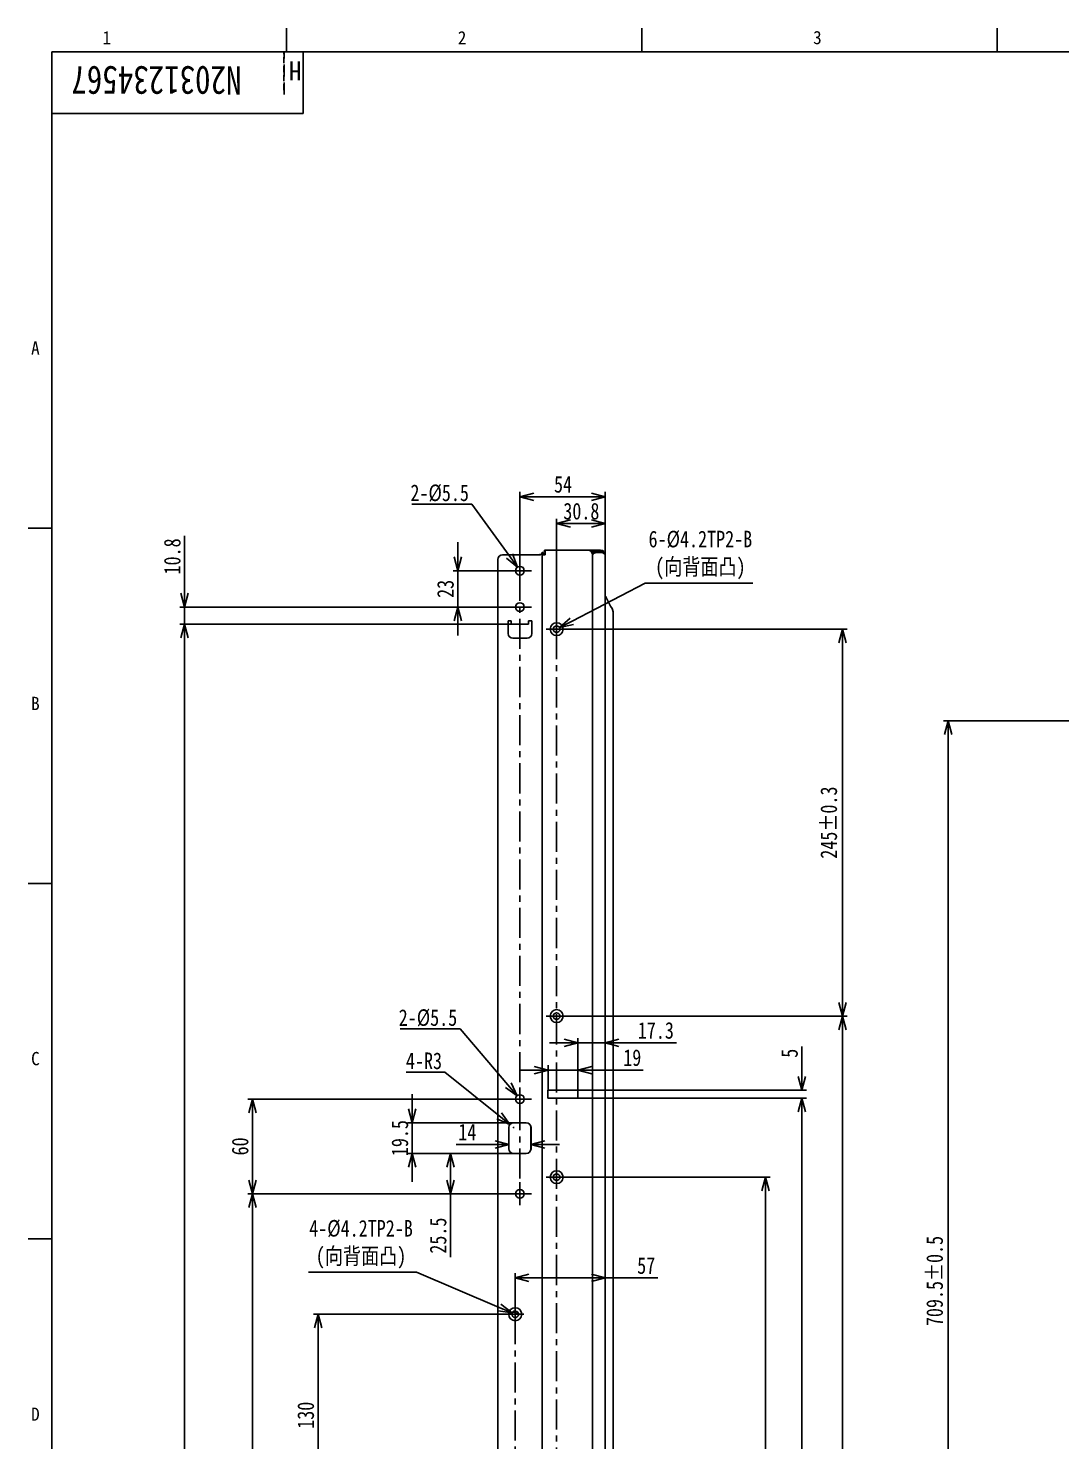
# Model space of a CAD drawing. Header units: millimetres. Extents: x -20 to 1169, y -20 to 821.
# Drawn here: x -5 to 213.1, y 507.7 to 806 of the extents above; entities that cross this region are included whole.
import ezdxf

# ---------------------------------------------------------------- set-up
doc = ezdxf.new("R2010")
doc.units = ezdxf.units.MM
doc.header["$LTSCALE"] = 0.2
for name, pattern in [('CENTER', [50.8, 31.75, -6.35, 6.35, -6.35]), ('DASHED', [19.05, 12.7, -6.35]), ('HIDDEN', [9.525, 6.35, -3.175])]:
    doc.linetypes.add(name, pattern=pattern)
doc.layers.get('0').update_dxf_attribs({"color": 2})
for name, color, linetype in [('H7A03856_DXF_FORMAT', 7, 'Continuous'), ('H7A03856A_DXF_AXIS', 7, 'Continuous'), ('H7A03856A_DXF_CONTINUOUS_LINE', 7, 'Continuous'), ('H7A03856DIM', 7, 'Continuous')]:
    doc.layers.add(name, color=color, linetype=linetype)
doc.layers.add('HHLayerShuxinglan', color=4, linetype='Continuous', lineweight=18)
doc.styles.add('FS2312', font='', dxfattribs={"width": 0.8, "height": 3.5})
doc.styles.add('HANKAKU', font='')
doc.styles.get("Standard").update_dxf_attribs({"font": '', "width": 0.8})
doc.styles.get('FS2312').set_extended_font_data('SimSun')
doc.styles.get('HANKAKU').set_extended_font_data('SimSun')
doc.styles.get('Standard').set_extended_font_data('SimSun')
doc.dimstyles.new('DIMSTYLE_1', dxfattribs={"dimtxt": 3.5, "dimasz": 3, "dimexe": 1, "dimexo": 0, "dimgap": 0.875, "dimtad": 1, "dimdec": 1, "dimlfac": 3, "dimdsep": 46, "dimtxsty": 'Standard', "dimblk": 'OPEN', "dimblk1": 'OPEN', "dimblk2": 'OPEN', "dimcen": 0.09, "dimadec": 0, "dimazin": 0, "dimtp": 0.1, "dimtm": 0.1, "dimtfac": 1, "dimtdec": 1, "dimtofl": 0, "dimtmove": 0, "dimatfit": 3, "dimldrblk": 'OPEN', "dimfxl": 1, "dimtolj": 1, "dimarcsym": 0})
doc.dimstyles.new('DIMSTYLE_10', dxfattribs={"dimtxt": 3.5, "dimasz": 3, "dimexe": 1, "dimexo": 0, "dimtad": 1, "dimdec": 1, "dimlfac": 3, "dimdsep": 46, "dimtxsty": 'Standard', "dimblk": 'OPEN', "dimblk1": 'OPEN', "dimblk2": 'OPEN', "dimcen": 0.09, "dimadec": 0, "dimazin": 0, "dimtp": 0.1, "dimtm": 0.1, "dimtfac": 1, "dimtdec": 1, "dimtofl": 0, "dimtmove": 0, "dimatfit": 3, "dimldrblk": 'OPEN', "dimfxl": 1, "dimtolj": 1, "dimarcsym": 0})
doc.dimstyles.new('DIMSTYLE_2', dxfattribs={"dimtxt": 3.5, "dimasz": 3, "dimexe": 1, "dimexo": 0, "dimgap": 0.875, "dimtad": 1, "dimdec": 1, "dimlfac": 3, "dimdsep": 46, "dimtxsty": 'Standard', "dimblk": 'OPEN', "dimblk1": 'OPEN', "dimblk2": 'OPEN', "dimcen": 0.09, "dimadec": 0, "dimazin": 0, "dimtp": 1e-10, "dimtm": 1e-10, "dimtfac": 1, "dimtdec": 1, "dimtofl": 0, "dimtmove": 0, "dimatfit": 3, "dimldrblk": 'OPEN', "dimfxl": 1, "dimtolj": 1, "dimarcsym": 0})
doc.dimstyles.new('DIMSTYLE_4', dxfattribs={"dimtxt": 3.5, "dimasz": 3, "dimexe": 1, "dimexo": 0, "dimtad": 1, "dimdec": 1, "dimlfac": 3, "dimdsep": 46, "dimtxsty": 'Standard', "dimblk": 'OPEN', "dimblk1": 'OPEN', "dimblk2": 'OPEN', "dimcen": 0.09, "dimadec": 0, "dimazin": 0, "dimtp": 0.1, "dimtm": 0.1, "dimtfac": 1, "dimtdec": 1, "dimtofl": 0, "dimtmove": 0, "dimatfit": 2, "dimldrblk": 'OPEN', "dimfxl": 1, "dimtolj": 1, "dimarcsym": 0})
doc.dimstyles.new('DIMSTYLE_5', dxfattribs={"dimtxt": 3.5, "dimasz": 3, "dimexe": 1, "dimexo": 0, "dimgap": 0.875, "dimtad": 1, "dimdec": 1, "dimlfac": 3, "dimdsep": 46, "dimtxsty": 'Standard', "dimblk": 'OPEN', "dimblk1": 'OPEN', "dimblk2": 'OPEN', "dimcen": 0.09, "dimadec": 0, "dimazin": 0, "dimtp": 0.01, "dimtm": 0.01, "dimtfac": 1, "dimtdec": 1, "dimtofl": 0, "dimtmove": 0, "dimatfit": 3, "dimldrblk": 'OPEN', "dimfxl": 1, "dimtolj": 1, "dimarcsym": 0})
doc.dimstyles.new('DIMSTYLE_6', dxfattribs={"dimtxt": 3.5, "dimasz": 3, "dimexe": 1, "dimexo": 0, "dimtad": 1, "dimdec": 1, "dimlfac": 3, "dimdsep": 46, "dimtxsty": 'Standard', "dimblk": 'OPEN', "dimblk1": 'OPEN', "dimblk2": 'OPEN', "dimcen": 0.09, "dimadec": 0, "dimazin": 0, "dimtfac": 1, "dimtdec": 1, "dimtofl": 0, "dimtmove": 0, "dimatfit": 2, "dimldrblk": 'OPEN', "dimfxl": 1, "dimtolj": 1, "dimarcsym": 0})

# ---------------------------------------------------------------- blocks, each defined once
blk = doc.blocks.new('_OPEN')
at = {"color": 0}
for p, q in [((0, 0), (-1, 0)), ((-0.966, 0.259), (0, 0)), ((0, 0), (-0.966, -0.259))]:
    blk.add_line(p, q, dxfattribs=at)
blk = doc.blocks.new('*D40')
at = {"layer": 'Defpoints', "color": 0, "transparency": 16777216}
for p in [(189.17, 659.85), (327.23, 659.85), (327.23, 423.35)]:
    blk.add_point(p, dxfattribs=at)
at = {"layer": 'H7A03856DIM', "color": 0, "lineweight": -2, "transparency": 16777216}
for p, q in [((327.23, 659.85), (188.17, 659.85)), ((189.17, 426.35), (189.17, 656.85)), ((327.23, 423.35), (188.17, 423.35))]:
    blk.add_line(p, q, dxfattribs=at)
at = {"layer": 'H7A03856DIM', "color": 0, "lineweight": -2, "transparency": 16777216, "xscale": 3, "yscale": 3, "zscale": 3}
for p, rotation in [((189.17, 659.85), 90), ((189.17, 423.35), 270)]:
    blk.add_blockref('_OPEN', p, dxfattribs=dict(at, rotation=rotation))
at = {"layer": 'H7A03856DIM', "color": 0, "transparency": 16777216, "insert": (184.54, 541.6), "char_height": 3.5, "attachment_point": 2, "rotation": 90}
blk.add_mtext('\\A1;709.5%%P0.5', dxfattribs=at)
blk = doc.blocks.new('*D56')
at = {"layer": 'Defpoints', "color": 0, "transparency": 16777216}
for p in [(97.78, 534.59), (56.17, 491.25), (97.78, 491.25)]:
    blk.add_point(p, dxfattribs=at)
at = {"layer": 'H7A03856DIM', "color": 0, "lineweight": -2, "transparency": 16777216}
for p, q in [((97.78, 534.59), (55.17, 534.59)), ((56.17, 531.59), (56.17, 494.25)), ((97.78, 491.25), (55.17, 491.25))]:
    blk.add_line(p, q, dxfattribs=at)
at = {"layer": 'H7A03856DIM', "color": 0, "lineweight": -2, "transparency": 16777216, "xscale": 3, "yscale": 3, "zscale": 3}
for p, rotation in [((56.17, 534.59), 90), ((56.17, 491.25), 270)]:
    blk.add_blockref('_OPEN', p, dxfattribs=dict(at, rotation=rotation))
at = {"layer": 'H7A03856DIM', "color": 0, "transparency": 16777216, "insert": (51.8, 513.27), "char_height": 3.5, "attachment_point": 2, "rotation": 90}
blk.add_mtext('\\A1;130', dxfattribs=at)
blk = doc.blocks.new('*D58')
at = {"layer": 'Defpoints', "color": 0, "transparency": 16777216}
for p in [(96.36, 580.01), (42.33, 560.01), (96.36, 560.01)]:
    blk.add_point(p, dxfattribs=at)
at = {"layer": 'H7A03856DIM', "color": 0, "lineweight": -2, "transparency": 16777216}
for p, q in [((96.36, 580.01), (41.33, 580.01)), ((42.33, 577.01), (42.33, 563.01)), ((96.36, 560.01), (41.33, 560.01))]:
    blk.add_line(p, q, dxfattribs=at)
at = {"layer": 'H7A03856DIM', "color": 0, "lineweight": -2, "transparency": 16777216, "xscale": 3, "yscale": 3, "zscale": 3}
for p, rotation in [((42.33, 580.01), 90), ((42.33, 560.01), 270)]:
    blk.add_blockref('_OPEN', p, dxfattribs=dict(at, rotation=rotation))
at = {"layer": 'H7A03856DIM', "color": 0, "transparency": 16777216, "insert": (37.95, 570.01), "char_height": 3.5, "attachment_point": 2, "rotation": 90}
blk.add_mtext('\\A1;60', dxfattribs=at)
blk = doc.blocks.new('*D59')
at = {"layer": 'Defpoints', "color": 0, "transparency": 16777216}
for p in [(96.36, 560.01), (42.33, 121.51), (97.45, 121.51)]:
    blk.add_point(p, dxfattribs=at)
at = {"layer": 'H7A03856DIM', "color": 0, "lineweight": -2, "transparency": 16777216}
for p, q in [((96.36, 560.01), (41.33, 560.01)), ((42.33, 557.01), (42.33, 124.51)), ((97.45, 121.51), (41.33, 121.51))]:
    blk.add_line(p, q, dxfattribs=at)
at = {"layer": 'H7A03856DIM', "color": 0, "lineweight": -2, "transparency": 16777216, "xscale": 3, "yscale": 3, "zscale": 3}
for p, rotation in [((42.33, 560.01), 90), ((42.33, 121.51), 270)]:
    blk.add_blockref('_OPEN', p, dxfattribs=dict(at, rotation=rotation))
at = {"layer": 'H7A03856DIM', "color": 0, "transparency": 16777216, "insert": (37.95, 341.2), "char_height": 3.5, "attachment_point": 2, "rotation": 90}
blk.add_mtext('\\A1;1315.5', dxfattribs=at)
blk = doc.blocks.new('*D60')
at = {"layer": 'Defpoints', "color": 0, "transparency": 16777216}
for p in [(96.95, 680.25), (28, 121.51), (97.45, 121.51)]:
    blk.add_point(p, dxfattribs=at)
at = {"layer": 'H7A03856DIM', "color": 0, "lineweight": -2, "transparency": 16777216}
for p, q in [((96.95, 680.25), (27, 680.25)), ((28, 677.25), (28, 124.51)), ((97.45, 121.51), (27, 121.51))]:
    blk.add_line(p, q, dxfattribs=at)
at = {"layer": 'H7A03856DIM', "color": 0, "lineweight": -2, "transparency": 16777216, "xscale": 3, "yscale": 3, "zscale": 3}
for p, rotation in [((28, 680.25), 90), ((28, 121.51), 270)]:
    blk.add_blockref('_OPEN', p, dxfattribs=dict(at, rotation=rotation))
at = {"layer": 'H7A03856DIM', "color": 0, "transparency": 16777216, "insert": (23.38, 400.88), "char_height": 3.5, "attachment_point": 2, "rotation": 90}
blk.add_mtext('\\A1;1676.2%%p0.5', dxfattribs=at)
blk = doc.blocks.new('*D61')
at = {"layer": 'Defpoints', "color": 0, "transparency": 16777216}
for p in [(96.36, 691.51), (85.67, 683.85), (96.36, 683.85)]:
    blk.add_point(p, dxfattribs=at)
at = {"layer": 'H7A03856DIM', "color": 0, "lineweight": -2, "transparency": 16777216}
for p, q in [((85.67, 694.51), (85.67, 697.51)), ((96.36, 691.51), (84.67, 691.51)), ((85.67, 691.51), (85.67, 683.85)), ((96.36, 683.85), (84.67, 683.85)), ((85.67, 680.85), (85.67, 677.85))]:
    blk.add_line(p, q, dxfattribs=at)
at = {"layer": 'H7A03856DIM', "color": 0, "lineweight": -2, "transparency": 16777216, "xscale": 3, "yscale": 3, "zscale": 3}
for p, rotation in [((85.67, 691.51), 270), ((85.67, 683.85), 90)]:
    blk.add_blockref('_OPEN', p, dxfattribs=dict(at, rotation=rotation))
at = {"layer": 'H7A03856DIM', "color": 0, "transparency": 16777216, "insert": (81.29, 687.68), "char_height": 3.5, "attachment_point": 2, "rotation": 90}
blk.add_mtext('\\A1;23', dxfattribs=at)
blk = doc.blocks.new('*D62')
at = {"layer": 'Defpoints', "color": 0, "transparency": 16777216}
for p in [(96.36, 683.85), (28, 680.25), (97.95, 680.25)]:
    blk.add_point(p, dxfattribs=at)
at = {"layer": 'H7A03856DIM', "color": 0, "lineweight": -2, "transparency": 16777216}
for p, q in [((28, 686.85), (28, 698.88)), ((96.36, 683.85), (27, 683.85)), ((28, 680.25), (28, 683.85)), ((97.95, 680.25), (27, 680.25)), ((28, 677.25), (28, 674.25))]:
    blk.add_line(p, q, dxfattribs=at)
at = {"layer": 'H7A03856DIM', "color": 0, "lineweight": -2, "transparency": 16777216, "xscale": 3, "yscale": 3, "zscale": 3}
for p, rotation in [((28, 683.85), 270), ((28, 680.25), 90)]:
    blk.add_blockref('_OPEN', p, dxfattribs=dict(at, rotation=rotation))
at = {"layer": 'H7A03856DIM', "color": 0, "transparency": 16777216, "insert": (23.63, 690.72), "char_height": 3.5, "attachment_point": 1, "rotation": 90}
blk.add_mtext('\\A1;10.8', dxfattribs=at)
blk = doc.blocks.new('*D63')
at = {"layer": 'Defpoints', "color": 0, "transparency": 16777216}
for p in [(108.72, 679.18), (108.72, 597.51), (166.83, 597.51)]:
    blk.add_point(p, dxfattribs=at)
at = {"layer": 'H7A03856DIM', "color": 0, "lineweight": -2, "transparency": 16777216}
for p, q in [((108.72, 679.18), (167.83, 679.18)), ((166.83, 676.18), (166.83, 600.51)), ((108.72, 597.51), (167.83, 597.51))]:
    blk.add_line(p, q, dxfattribs=at)
at = {"layer": 'H7A03856DIM', "color": 0, "lineweight": -2, "transparency": 16777216, "xscale": 3, "yscale": 3, "zscale": 3}
for p, rotation in [((166.83, 679.18), 90), ((166.83, 597.51), 270)]:
    blk.add_blockref('_OPEN', p, dxfattribs=dict(at, rotation=rotation))
at = {"layer": 'H7A03856DIM', "color": 0, "transparency": 16777216, "insert": (162.2, 638.35), "char_height": 3.5, "attachment_point": 2, "rotation": 90}
blk.add_mtext('\\A1;245%%p0.3', dxfattribs=at)
blk = doc.blocks.new('*D64')
at = {"layer": 'Defpoints', "color": 0, "transparency": 16777216}
for p in [(108.72, 597.51), (111.78, 121.51), (166.83, 121.51)]:
    blk.add_point(p, dxfattribs=at)
at = {"layer": 'H7A03856DIM', "color": 0, "lineweight": -2, "transparency": 16777216}
for p, q in [((108.72, 597.51), (167.83, 597.51)), ((166.83, 594.51), (166.83, 124.51)), ((111.78, 121.51), (167.83, 121.51))]:
    blk.add_line(p, q, dxfattribs=at)
at = {"layer": 'H7A03856DIM', "color": 0, "lineweight": -2, "transparency": 16777216, "xscale": 3, "yscale": 3, "zscale": 3}
for p, rotation in [((166.83, 597.51), 90), ((166.83, 121.51), 270)]:
    blk.add_blockref('_OPEN', p, dxfattribs=dict(at, rotation=rotation))
at = {"layer": 'H7A03856DIM', "color": 0, "transparency": 16777216, "insert": (162.2, 359.51), "char_height": 3.5, "attachment_point": 2, "rotation": 90}
blk.add_mtext('\\A1;1428%%p0.5', dxfattribs=at)
blk = doc.blocks.new('*D65')
at = {"layer": 'Defpoints', "color": 0, "transparency": 16777216}
for p in [(108.72, 563.51), (108.72, 389.22), (150.58, 389.22)]:
    blk.add_point(p, dxfattribs=at)
at = {"layer": 'H7A03856DIM', "color": 0, "lineweight": -2, "transparency": 16777216}
for p, q in [((108.72, 563.51), (151.58, 563.51)), ((150.58, 560.51), (150.58, 392.22)), ((108.72, 389.22), (151.58, 389.22))]:
    blk.add_line(p, q, dxfattribs=at)
at = {"layer": 'H7A03856DIM', "color": 0, "lineweight": -2, "transparency": 16777216, "xscale": 3, "yscale": 3, "zscale": 3}
for p, rotation in [((150.58, 563.51), 90), ((150.58, 389.22), 270)]:
    blk.add_blockref('_OPEN', p, dxfattribs=dict(at, rotation=rotation))
at = {"layer": 'H7A03856DIM', "color": 0, "transparency": 16777216, "insert": (145.95, 476.37), "char_height": 3.5, "attachment_point": 2, "rotation": 90}
blk.add_mtext('\\A1;522.9%%p0.3', dxfattribs=at)
blk = doc.blocks.new('*D69')
at = {"layer": 'Defpoints', "color": 0, "transparency": 16777216}
for p in [(116.78, 694.85), (116.78, 542.24), (97.78, 536.42)]:
    blk.add_point(p, dxfattribs=at)
at = {"layer": 'H7A03856DIM', "color": 0, "lineweight": -2, "transparency": 16777216}
for p, q in [((116.78, 694.85), (116.78, 541.24)), ((97.78, 536.42), (97.78, 543.24)), ((100.78, 542.24), (113.78, 542.24)), ((116.78, 542.24), (127.91, 542.24))]:
    blk.add_line(p, q, dxfattribs=at)
at = {"layer": 'H7A03856DIM', "color": 0, "lineweight": -2, "transparency": 16777216, "xscale": 3, "yscale": 3, "zscale": 3, "rotation": 180}
blk.add_blockref('_OPEN', (97.78, 542.24), dxfattribs=at)
at = {"layer": 'H7A03856DIM', "color": 0, "lineweight": -2, "transparency": 16777216, "xscale": 3, "yscale": 3, "zscale": 3}
blk.add_blockref('_OPEN', (116.78, 542.24), dxfattribs=at)
at = {"layer": 'H7A03856DIM', "color": 0, "transparency": 16777216, "insert": (123.52, 546.61), "char_height": 3.5, "attachment_point": 1}
blk.add_mtext('\\A1;57', dxfattribs=at)
blk = doc.blocks.new('*D91')
at = {"layer": 'Defpoints', "color": 0, "transparency": 16777216}
for p in [(105.9, 678.86), (107.14, 679.5)]:
    blk.add_point(p, dxfattribs=at)
at = {"layer": 'H7A03856DIM', "color": 0, "lineweight": -2, "transparency": 16777216}
for p, q in [((109.8, 680.89), (125.18, 688.9)), ((125.18, 688.9), (147.91, 688.9)), ((106.43, 679.18), (106.61, 679.18)), ((106.52, 679.09), (106.52, 679.27))]:
    blk.add_line(p, q, dxfattribs=at)
at = {"layer": 'H7A03856DIM', "color": 0, "lineweight": -2, "transparency": 16777216, "xscale": 3, "yscale": 3, "zscale": 3, "rotation": 207.5284125464969}
blk.add_blockref('_OPEN', (107.14, 679.5), dxfattribs=at)
at = {"layer": 'H7A03856DIM', "color": 0, "transparency": 16777216, "insert": (136.86, 699.95), "char_height": 3.5, "attachment_point": 2}
blk.add_mtext('\\A1;6-%%c4.2TP2-B\\P(向背面凸)', dxfattribs=at)
blk = doc.blocks.new('*D92')
at = {"layer": 'Defpoints', "color": 0, "transparency": 16777216}
for p in [(98.24, 692.26), (99.32, 690.77)]:
    blk.add_point(p, dxfattribs=at)
at = {"layer": 'H7A03856DIM', "color": 0, "lineweight": -2, "transparency": 16777216}
for p, q in [((88.63, 705.58), (75.98, 705.58)), ((96.49, 694.69), (88.63, 705.58)), ((98.69, 691.51), (98.87, 691.51)), ((98.78, 691.42), (98.78, 691.6))]:
    blk.add_line(p, q, dxfattribs=at)
at = {"layer": 'H7A03856DIM', "color": 0, "lineweight": -2, "transparency": 16777216, "xscale": 3, "yscale": 3, "zscale": 3, "rotation": 305.7953005159593}
blk.add_blockref('_OPEN', (98.24, 692.26), dxfattribs=at)
at = {"layer": 'H7A03856DIM', "color": 0, "transparency": 16777216, "insert": (88.01, 709.71), "char_height": 3.5, "attachment_point": 3}
blk.add_mtext('\\A1;2-%%c5.5', dxfattribs=at)
blk = doc.blocks.new('*D93')
at = {"layer": 'Defpoints', "color": 0, "transparency": 16777216}
for p in [(97.45, 568.51), (84.11, 560.01), (96.36, 560.01)]:
    blk.add_point(p, dxfattribs=at)
at = {"layer": 'H7A03856DIM', "color": 0, "lineweight": -2, "transparency": 16777216}
for p, q in [((97.45, 568.51), (83.11, 568.51)), ((84.11, 565.51), (84.11, 563.01)), ((96.36, 560.01), (83.11, 560.01)), ((84.11, 560.01), (84.11, 546.6))]:
    blk.add_line(p, q, dxfattribs=at)
at = {"layer": 'H7A03856DIM', "color": 0, "lineweight": -2, "transparency": 16777216, "xscale": 3, "yscale": 3, "zscale": 3}
for p, rotation in [((84.11, 568.51), 90), ((84.11, 560.01), 270)]:
    blk.add_blockref('_OPEN', p, dxfattribs=dict(at, rotation=rotation))
at = {"layer": 'H7A03856DIM', "color": 0, "transparency": 16777216, "insert": (79.74, 554.99), "char_height": 3.5, "attachment_point": 3, "rotation": 90}
blk.add_mtext('\\A1;25.5', dxfattribs=at)
blk = doc.blocks.new('*D94')
at = {"layer": 'Defpoints', "color": 0, "transparency": 16777216}
for p in [(98.19, 580.71), (99.37, 579.31)]:
    blk.add_point(p, dxfattribs=at)
at = {"layer": 'H7A03856DIM', "color": 0, "lineweight": -2, "transparency": 16777216}
for p, q in [((86.17, 594.83), (73.52, 594.83)), ((96.24, 582.99), (86.17, 594.83)), ((98.69, 580.01), (98.87, 580.01)), ((98.78, 579.92), (98.78, 580.1))]:
    blk.add_line(p, q, dxfattribs=at)
at = {"layer": 'H7A03856DIM', "color": 0, "lineweight": -2, "transparency": 16777216, "xscale": 3, "yscale": 3, "zscale": 3, "rotation": 310.4162895124748}
blk.add_blockref('_OPEN', (98.19, 580.71), dxfattribs=at)
at = {"layer": 'H7A03856DIM', "color": 0, "transparency": 16777216, "insert": (85.54, 598.95), "char_height": 3.5, "attachment_point": 3}
blk.add_mtext('\\A1;2-%%c5.5', dxfattribs=at)
blk = doc.blocks.new('*D96')
at = {"layer": 'Defpoints', "color": 0, "transparency": 16777216}
for p in [(97.14, 534.86), (98.42, 534.31)]:
    blk.add_point(p, dxfattribs=at)
at = {"layer": 'H7A03856DIM', "color": 0, "lineweight": -2, "transparency": 16777216}
for p, q in [((76.93, 543.44), (54.15, 543.44)), ((94.37, 536.03), (76.93, 543.44)), ((97.69, 534.59), (97.87, 534.59)), ((97.78, 534.5), (97.78, 534.68))]:
    blk.add_line(p, q, dxfattribs=at)
at = {"layer": 'H7A03856DIM', "color": 0, "lineweight": -2, "transparency": 16777216, "xscale": 3, "yscale": 3, "zscale": 3, "rotation": 337.0024976865564}
blk.add_blockref('_OPEN', (97.14, 534.86), dxfattribs=at)
at = {"layer": 'H7A03856DIM', "color": 0, "transparency": 16777216, "insert": (65.23, 554.48), "char_height": 3.5, "attachment_point": 2}
blk.add_mtext('\\A1;4-%%c4.2TP2-B\\P(向背面凸)', dxfattribs=at)
blk = doc.blocks.new('*D99')
at = {"layer": 'Defpoints', "color": 0, "transparency": 16777216}
for p in [(104.7, 586.13), (104.7, 581.85), (111.03, 581.85)]:
    blk.add_point(p, dxfattribs=at)
at = {"layer": 'H7A03856DIM', "color": 0, "lineweight": -2, "transparency": 16777216}
for p, q in [((101.7, 586.13), (98.7, 586.13)), ((104.7, 581.85), (104.7, 587.13)), ((104.7, 586.13), (111.03, 586.13)), ((111.03, 581.85), (111.03, 587.13)), ((114.03, 586.13), (124.77, 586.13))]:
    blk.add_line(p, q, dxfattribs=at)
at = {"layer": 'H7A03856DIM', "color": 0, "lineweight": -2, "transparency": 16777216, "xscale": 3, "yscale": 3, "zscale": 3}
blk.add_blockref('_OPEN', (104.7, 586.13), dxfattribs=at)
at = {"layer": 'H7A03856DIM', "color": 0, "lineweight": -2, "transparency": 16777216, "xscale": 3, "yscale": 3, "zscale": 3, "rotation": 180}
blk.add_blockref('_OPEN', (111.03, 586.13), dxfattribs=at)
at = {"layer": 'H7A03856DIM', "color": 0, "transparency": 16777216, "insert": (120.58, 590.5), "char_height": 3.5, "attachment_point": 1}
blk.add_mtext('\\A1;19', dxfattribs=at)
blk = doc.blocks.new('*D100')
at = {"layer": 'Defpoints', "color": 0, "transparency": 16777216}
for p in [(116.78, 694.85), (116.78, 591.88), (111.03, 581.85)]:
    blk.add_point(p, dxfattribs=at)
at = {"layer": 'H7A03856DIM', "color": 0, "lineweight": -2, "transparency": 16777216}
for p, q in [((116.78, 694.85), (116.78, 590.88)), ((108.03, 591.88), (105.03, 591.88)), ((111.03, 581.85), (111.03, 592.88)), ((111.03, 591.88), (116.78, 591.88)), ((119.78, 591.88), (131.79, 591.88))]:
    blk.add_line(p, q, dxfattribs=at)
at = {"layer": 'H7A03856DIM', "color": 0, "lineweight": -2, "transparency": 16777216, "xscale": 3, "yscale": 3, "zscale": 3}
blk.add_blockref('_OPEN', (111.03, 591.88), dxfattribs=at)
at = {"layer": 'H7A03856DIM', "color": 0, "lineweight": -2, "transparency": 16777216, "xscale": 3, "yscale": 3, "zscale": 3, "rotation": 180}
blk.add_blockref('_OPEN', (116.78, 591.88), dxfattribs=at)
at = {"layer": 'H7A03856DIM', "color": 0, "transparency": 16777216, "insert": (123.65, 596.25), "char_height": 3.5, "attachment_point": 1}
blk.add_mtext('\\A1;17.3', dxfattribs=at)
blk = doc.blocks.new('*D101')
at = {"layer": 'Defpoints', "color": 0, "transparency": 16777216}
for p in [(111.03, 581.85), (111.03, 580.18), (158.28, 580.18)]:
    blk.add_point(p, dxfattribs=at)
at = {"layer": 'H7A03856DIM', "color": 0, "lineweight": -2, "transparency": 16777216}
for p, q in [((158.28, 584.85), (158.28, 591.11)), ((111.03, 581.85), (159.28, 581.85)), ((111.03, 580.18), (159.28, 580.18)), ((158.28, 577.18), (158.28, 574.18))]:
    blk.add_line(p, q, dxfattribs=at)
at = {"layer": 'H7A03856DIM', "color": 0, "lineweight": -2, "transparency": 16777216, "xscale": 3, "yscale": 3, "zscale": 3}
for p, rotation in [((158.28, 581.85), 270), ((158.28, 580.18), 90)]:
    blk.add_blockref('_OPEN', p, dxfattribs=dict(at, rotation=rotation))
at = {"layer": 'H7A03856DIM', "color": 0, "transparency": 16777216, "insert": (153.91, 588.72), "char_height": 3.5, "attachment_point": 1, "rotation": 90}
blk.add_mtext('\\A1;5', dxfattribs=at)
blk = doc.blocks.new('*D102')
at = {"layer": 'Defpoints', "color": 0, "transparency": 16777216}
for p in [(110.53, 580.18), (158.28, 580.18), (111.78, 121.51)]:
    blk.add_point(p, dxfattribs=at)
at = {"layer": 'H7A03856DIM', "color": 0, "lineweight": -2, "transparency": 16777216}
for p, q in [((110.53, 580.18), (159.28, 580.18)), ((158.28, 124.51), (158.28, 577.18)), ((111.78, 121.51), (159.28, 121.51))]:
    blk.add_line(p, q, dxfattribs=at)
at = {"layer": 'H7A03856DIM', "color": 0, "lineweight": -2, "transparency": 16777216, "xscale": 3, "yscale": 3, "zscale": 3}
for p, rotation in [((158.28, 580.18), 90), ((158.28, 121.51), 270)]:
    blk.add_blockref('_OPEN', p, dxfattribs=dict(at, rotation=rotation))
at = {"layer": 'H7A03856DIM', "color": 0, "transparency": 16777216, "insert": (153.65, 350.85), "char_height": 3.5, "attachment_point": 2, "rotation": 90}
blk.add_mtext('\\A1;1376%%p0.5', dxfattribs=at)
blk = doc.blocks.new('*D111')
at = {"layer": 'Defpoints', "color": 0, "transparency": 16777216}
for p in [(116.78, 707.13), (98.78, 693.93), (116.78, 694.85)]:
    blk.add_point(p, dxfattribs=at)
at = {"layer": 'H7A03856DIM', "color": 0, "lineweight": -2, "transparency": 16777216}
for p, q in [((98.78, 693.93), (98.78, 708.13)), ((101.78, 707.13), (113.78, 707.13)), ((116.78, 694.85), (116.78, 708.13))]:
    blk.add_line(p, q, dxfattribs=at)
at = {"layer": 'H7A03856DIM', "color": 0, "lineweight": -2, "transparency": 16777216, "xscale": 3, "yscale": 3, "zscale": 3, "rotation": 180}
blk.add_blockref('_OPEN', (98.78, 707.13), dxfattribs=at)
at = {"layer": 'H7A03856DIM', "color": 0, "lineweight": -2, "transparency": 16777216, "xscale": 3, "yscale": 3, "zscale": 3}
blk.add_blockref('_OPEN', (116.78, 707.13), dxfattribs=at)
at = {"layer": 'H7A03856DIM', "color": 0, "transparency": 16777216, "insert": (107.87, 711.5), "char_height": 3.5, "attachment_point": 2}
blk.add_mtext('\\A1;54', dxfattribs=at)
blk = doc.blocks.new('*D140')
at = {"layer": 'Defpoints', "color": 0, "transparency": 16777216}
for p in [(116.78, 701.47), (116.78, 694.85), (106.52, 681.38)]:
    blk.add_point(p, dxfattribs=at)
at = {"layer": 'H7A03856DIM', "color": 0, "lineweight": -2, "transparency": 16777216}
for p, q in [((106.52, 681.38), (106.52, 702.47)), ((109.52, 701.47), (113.78, 701.47)), ((116.78, 694.85), (116.78, 702.47))]:
    blk.add_line(p, q, dxfattribs=at)
at = {"layer": 'H7A03856DIM', "color": 0, "lineweight": -2, "transparency": 16777216, "xscale": 3, "yscale": 3, "zscale": 3, "rotation": 180}
blk.add_blockref('_OPEN', (106.52, 701.47), dxfattribs=at)
at = {"layer": 'H7A03856DIM', "color": 0, "lineweight": -2, "transparency": 16777216, "xscale": 3, "yscale": 3, "zscale": 3}
blk.add_blockref('_OPEN', (116.78, 701.47), dxfattribs=at)
at = {"layer": 'H7A03856DIM', "color": 0, "transparency": 16777216, "insert": (111.74, 705.84), "char_height": 3.5, "attachment_point": 2}
blk.add_mtext('\\A1;30.8', dxfattribs=at)
blk = doc.blocks.new('*D175')
at = {"layer": 'Defpoints', "color": 0, "transparency": 16777216}
for p in [(96.45, 574.01), (101.11, 574.01), (101.11, 570.42)]:
    blk.add_point(p, dxfattribs=at)
at = {"layer": 'H7A03856DIM', "color": 0, "lineweight": -2, "transparency": 16777216}
for p, q in [((96.45, 574.01), (96.45, 569.42)), ((101.11, 574.01), (101.11, 569.42)), ((93.45, 570.42), (85.31, 570.42)), ((104.11, 570.42), (107.11, 570.42))]:
    blk.add_line(p, q, dxfattribs=at)
at = {"layer": 'H7A03856DIM', "color": 0, "lineweight": -2, "transparency": 16777216, "xscale": 3, "yscale": 3, "zscale": 3}
blk.add_blockref('_OPEN', (96.45, 570.42), dxfattribs=at)
at = {"layer": 'H7A03856DIM', "color": 0, "lineweight": -2, "transparency": 16777216, "xscale": 3, "yscale": 3, "zscale": 3, "rotation": 180}
blk.add_blockref('_OPEN', (101.11, 570.42), dxfattribs=at)
at = {"layer": 'H7A03856DIM', "color": 0, "transparency": 16777216, "insert": (89.57, 574.79), "char_height": 3.5, "attachment_point": 3}
blk.add_mtext('\\A1;14', dxfattribs=at)
blk = doc.blocks.new('*D176')
at = {"layer": 'Defpoints', "color": 0, "transparency": 16777216}
for p in [(97.45, 575.01), (76.03, 568.51), (97.45, 568.51)]:
    blk.add_point(p, dxfattribs=at)
at = {"layer": 'H7A03856DIM', "color": 0, "lineweight": -2, "transparency": 16777216}
for p, q in [((76.03, 578.01), (76.03, 581.01)), ((97.45, 575.01), (75.03, 575.01)), ((76.03, 575.01), (76.03, 568.51)), ((97.45, 568.51), (75.03, 568.51)), ((76.03, 565.51), (76.03, 562.51))]:
    blk.add_line(p, q, dxfattribs=at)
at = {"layer": 'H7A03856DIM', "color": 0, "lineweight": -2, "transparency": 16777216, "xscale": 3, "yscale": 3, "zscale": 3}
for p, rotation in [((76.03, 575.01), 270), ((76.03, 568.51), 90)]:
    blk.add_blockref('_OPEN', p, dxfattribs=dict(at, rotation=rotation))
at = {"layer": 'H7A03856DIM', "color": 0, "transparency": 16777216, "insert": (71.66, 571.76), "char_height": 3.5, "attachment_point": 2, "rotation": 90}
blk.add_mtext('\\A1;19.5', dxfattribs=at)
blk = doc.blocks.new('*D177')
at = {"layer": 'Defpoints', "color": 0, "transparency": 16777216}
for p in [(96.67, 574.64), (97.45, 574.01)]:
    blk.add_point(p, dxfattribs=at)
at = {"layer": 'H7A03856DIM', "color": 0, "lineweight": -2, "transparency": 16777216}
for p, q in [((74.75, 585.7), (82.95, 585.7)), ((82.95, 585.7), (94.33, 576.52)), ((97.36, 574.01), (97.54, 574.01)), ((97.45, 573.92), (97.45, 574.1))]:
    blk.add_line(p, q, dxfattribs=at)
at = {"layer": 'H7A03856DIM', "color": 0, "lineweight": -2, "transparency": 16777216, "xscale": 3, "yscale": 3, "zscale": 3, "rotation": 321.1141200629245}
blk.add_blockref('_OPEN', (96.67, 574.64), dxfattribs=at)
at = {"layer": 'H7A03856DIM', "color": 0, "transparency": 16777216, "insert": (82.33, 589.83), "char_height": 3.5, "attachment_point": 3}
blk.add_mtext('\\A1;4-R3', dxfattribs=at)

msp = doc.modelspace()

# ---------------------------------------------------------------- linework, layer by layer
at = {"color": 2}
for p, q in [((49.488, 801), (49.488, 806)), ((124.49, 801), (124.49, 806)), ((199.491, 801), (199.491, 806)), ((53, 801), (53, 788)), ((0, 788), (53, 788)), ((0, 700.5), (-5, 700.5)), ((0, 625.5), (-5, 625.5)), ((0, 550.5), (-5, 550.5))]:
    msp.add_line(p, q, dxfattribs=at)
at = {"color": 114}
for p, q in [((0, 801), (0, 0)), ((1149, 801), (0, 801))]:
    msp.add_line(p, q, dxfattribs=at)
at = {"color": 3, "linetype": 'DASHED'}
msp.add_line((49, 792), (49, 801), dxfattribs=at)
at = {"layer": 'H7A03856_DXF_FORMAT', "color": 248, "linetype": 'HIDDEN'}
msp.add_line((48.96256, 792.90298), (48.96256, 801.09484), dxfattribs=at)
at = {"layer": 'H7A03856A_DXF_AXIS', "color": 7, "linetype": 'CENTER'}
for p, q in [((98.77987, 691.51288), (98.77987, 693.92955)), ((98.77987, 691.51288), (96.3632, 691.51288)), ((98.77987, 691.51288), (98.77987, 559.8291)), ((98.77987, 691.51288), (101.19654, 691.51288)), ((98.77987, 683.84622), (96.3632, 683.84622)), ((98.77987, 683.84622), (101.19654, 683.84622)), ((106.52315, 679.17955), (106.52315, 681.37955)), ((106.52315, 679.17955), (104.32315, 679.17955)), ((106.52315, 679.17955), (106.52315, 169.15479)), ((106.52315, 679.17955), (108.72315, 679.17955)), ((106.52315, 597.51288), (104.32315, 597.51288)), ((106.52315, 597.51288), (108.72315, 597.51288)), ((98.77987, 580.01288), (98.77987, 582.42955)), ((98.77987, 580.01288), (96.3632, 580.01288)), ((98.77987, 580.01288), (98.77987, 577.59622)), ((98.77987, 580.01288), (101.19654, 580.01288)), ((98.77987, 560.01288), (98.77987, 562.42955)), ((106.52315, 563.51288), (104.32315, 563.51288)), ((106.52315, 563.51288), (108.72315, 563.51288)), ((98.77987, 560.01288), (96.3632, 560.01288)), ((98.77987, 560.01288), (98.77987, 557.59622)), ((98.77987, 560.01288), (101.19654, 560.01288)), ((97.77987, 534.58655), (95.94654, 534.58655)), ((97.77987, 534.58655), (97.77987, 536.41988)), ((97.77987, 534.58655), (97.77987, 390.80891)), ((97.77987, 534.58655), (99.6132, 534.58655))]:
    msp.add_line(p, q, dxfattribs=at)
at = {"layer": 'H7A03856A_DXF_CONTINUOUS_LINE', "color": 2}
for p, q in [((103.44654, 695.34622), (103.77987, 695.34622)), ((103.77987, 694.84622), (103.77987, 695.34622)), ((103.94654, 695.51288), (103.94654, 695.84622)), ((103.94654, 695.84622), (115.77987, 695.84622)), ((103.94654, 695.51288), (104.1132, 695.51288)), ((104.1132, 695.84622), (104.1132, 694.84622)), ((113.81256, 695.51288), (115.77987, 695.51288)), ((116.1132, 695.34622), (114.77987, 695.34622)), ((115.1132, 695.84622), (115.1132, 695.51288)), ((115.77987, 695.51288), (115.77987, 695.84622)), ((116.06128, 695.80581), (115.96747, 695.48594)), ((116.44654, 695.59157), (116.22431, 695.34312)), ((94.1132, 693.84622), (94.1132, 150.84622)), ((95.1132, 694.84622), (103.1132, 694.84622)), ((103.44654, 121.51288), (103.44654, 694.84622)), ((104.1132, 694.84622), (103.44654, 694.84622)), ((114.1132, 694.84622), (114.1132, 121.51288)), ((116.77987, 121.51288), (116.77987, 694.84622)), ((116.98882, 685.84259), (116.89748, 686.0668)), ((117.92037, 684.02121), (116.98882, 685.84259)), ((118.22009, 683.55431), (117.92037, 684.02121)), ((118.34469, 683.32206), (118.22008, 683.55432)), ((118.44654, 682.81105), (118.34469, 683.32206)), ((96.27987, 680.91288), (96.27987, 678.24622)), ((96.94654, 680.91288), (96.27987, 680.91288)), ((96.94654, 680.91288), (96.94654, 680.24622)), ((96.94654, 680.24622), (100.6132, 680.24622)), ((100.6132, 680.91288), (100.6132, 680.24622)), ((101.27987, 680.91288), (100.6132, 680.91288)), ((101.27987, 678.24622), (101.27987, 680.91288)), ((118.44654, 682.81113), (118.44654, 161.47049)), ((97.27987, 677.24622), (100.27987, 677.24622)), ((105.15648, 679.17955), (105.82315, 679.17955)), ((107.88982, 679.17955), (107.22315, 679.17955)), ((105.15648, 597.51288), (105.82315, 597.51288)), ((107.88982, 597.51288), (107.22315, 597.51288)), ((104.6962, 580.17955), (104.6962, 581.84622)), ((104.6962, 581.84622), (111.02954, 581.84622)), ((111.02954, 581.84622), (111.02954, 580.17955)), ((111.02954, 580.17955), (104.6962, 580.17955)), ((96.44654, 574.01288), (96.44654, 569.51288)), ((100.1132, 575.01288), (97.44654, 575.01288)), ((101.1132, 569.51288), (101.1132, 574.01288)), ((97.44654, 568.51288), (100.1132, 568.51288)), ((105.15648, 563.51288), (105.82315, 563.51288)), ((107.88982, 563.51288), (107.22315, 563.51288))]:
    msp.add_line(p, q, dxfattribs=at)
for centre, radius in [((98.77987, 691.51288), 0.91667), ((98.77987, 683.84622), 0.91667), ((106.52315, 679.17955), 1.36667), ((106.52315, 679.17955), 0.7), ((106.52315, 597.51288), 1.36667), ((106.52315, 597.51288), 0.7), ((98.77987, 580.01288), 0.91667), ((106.52315, 563.51288), 1.36667), ((106.52315, 563.51288), 0.7), ((98.77987, 560.01288), 0.91667), ((97.77987, 534.58655), 1.36667)]:
    msp.add_circle(centre, radius, dxfattribs=at)
for centre, radius, start, end in [((113.1132, 694.84622), 1, 0, 90), ((115.77987, 694.84622), 1, 0, 90), ((115.77987, 694.84622), 0.66667, 60.7012124, 90), ((95.1132, 693.84622), 1, 90, 180), ((97.27987, 678.24622), 1, 180, 270), ((100.27987, 678.24622), 1, 270, 0), ((97.44654, 574.01288), 1, 90, 180), ((100.1132, 574.01288), 1, 0, 90), ((97.44654, 569.51288), 1, 180, 270), ((100.1132, 569.51288), 1, 270, 0), ((97.77987, 534.58655), 0.7, 90, 77.1428688), ((97.44654, 533.84622), 1.16667, 28.1570775, 103.0007954)]:
    msp.add_arc(centre, radius, start, end, dxfattribs=at)
for points in [[(102.77987, 694.84622), (103.01213, 694.92015), (103.24663, 694.99049), (103.46975, 695.08862)], [(114.77987, 695.34622), (114.57933, 695.25047), (114.36321, 695.16638), (114.20252, 695.01288)], [(116.77987, 694.84622), (116.77987, 695.00335), (116.58413, 695.10365), (116.44654, 695.17955)]]:
    msp.add_open_spline(points, degree=3, dxfattribs=at)
for points, knots in [([(103.35722, 695.17955), (103.36649, 695.1884), (103.38369, 695.20608), (103.39919, 695.22528), (103.40606, 695.23488)], [0, 0, 0, 0, 0.520478124, 1, 1, 1, 1]), ([(103.40606, 695.23488), (103.41835, 695.25205), (103.43852, 695.28717), (103.44654, 695.32735), (103.44654, 695.34622)], [0, 0, 0, 0, 0.528030248, 1, 1, 1, 1]), ([(103.46975, 695.08862), (103.50218, 695.10289), (103.56211, 695.13088), (103.62, 695.16306), (103.6459, 695.17955)], [0, 0, 0, 0, 0.535787747, 1, 1, 1, 1]), ([(103.6459, 695.17955), (103.68243, 695.20282), (103.74278, 695.24528), (103.77987, 695.31618), (103.77987, 695.34622)], [0, 0, 0, 0, 0.59051229, 1, 1, 1, 1]), ([(103.82453, 695.17955), (103.8398, 695.15038), (103.87779, 695.0924), (103.92232, 695.0396), (103.94654, 695.01288)], [0, 0, 0, 0, 0.477270886, 1, 1, 1, 1]), ([(114.27987, 695.17955), (114.23477, 695.16296), (114.14989, 695.13034), (114.06653, 695.0939), (114.02793, 695.07527)], [0, 0, 0, 0, 0.52854265, 1, 1, 1, 1]), ([(116.28763, 695.26195), (116.2589, 695.27616), (116.20082, 695.30438), (116.14255, 695.33221), (116.1132, 695.34622)], [0, 0, 0, 0, 0.496436585, 1, 1, 1, 1]), ([(116.44654, 695.17955), (116.42097, 695.19365), (116.36825, 695.22162), (116.31494, 695.24844), (116.28763, 695.26195)], [0, 0, 0, 0, 0.489333467, 1, 1, 1, 1]), ([(114.20252, 695.01288), (114.19175, 695.00259), (114.172, 694.98206), (114.15464, 694.95943), (114.1472, 694.94812)], [0, 0, 0, 0, 0.523934981, 1, 1, 1, 1])]:
    msp.add_open_spline(points, degree=3, knots=knots, dxfattribs=at)

# ---------------------------------------------------------------- texts
at = {"color": 154, "char_height": 2.8, "attachment_point": 7, "style": 'HANKAKU'}
for s, insert in [('{\\W0.95;1}', (10.653, 802.6)), ('{\\W0.95;2}', (85.655, 802.6)), ('{\\W0.95;3}', (160.656, 802.6)), ('{\\W0.95;A}', (-4.4, 737.1)), ('{\\W0.95;B}', (-4.4, 662.1)), ('{\\W0.95;C}', (-4.4, 587.1)), ('{\\W0.95;D}', (-4.4, 512.1))]:
    msp.add_mtext(s, dxfattribs=dict(at, insert=insert))
at = {"color": 154, "insert": (52.71, 799), "char_height": 4, "attachment_point": 7, "rotation": 180, "style": 'HANKAKU'}
msp.add_mtext('H', dxfattribs=at)
at = {"layer": 'HHLayerShuxinglan', "color": 2, "insert": (40, 792), "char_height": 6, "width": 38, "attachment_point": 1, "rotation": 180, "style": 'FS2312'}
msp.add_mtext('N2031234567', dxfattribs=at)

# ---------------------------------------------------------------- dimensions: what is measured, and where the dimension line sits
at = {"layer": 'H7A03856DIM', "color": 4}
for base, p1, p2, dimstyle, picture, middle in [((116.77987, 707.12748), (98.77987, 693.92955), (116.77987, 694.84622), 'DIMSTYLE_2', '*D111', (107.86737, 707.12748)), ((116.77987, 701.46737), (106.52315, 681.37955), (116.77987, 694.84622), 'DIMSTYLE_2', '*D140', (111.73901, 701.46737)), ((116.77987, 542.23971), (97.77987, 536.41988), (116.77987, 694.84622), 'DIMSTYLE_2', '*D69', (125.27603, 542.23971)), ((101.1132, 570.41602), (96.44654, 574.01288), (101.1132, 574.01288), 'DIMSTYLE_1', '*D175', (87.87598, 570.41602))]:
    dim = msp.add_linear_dim(base=base, p1=p1, p2=p2, dimstyle=dimstyle, dxfattribs=at)
    dim.commit()
    dim.dimension.update_dxf_attribs({"geometry": picture, "text_midpoint": middle, "dimtype": 160})
for p1, p2, text, dimstyle, picture, middle in [((99.31602, 690.76936), (98.24372, 692.2564), '2-%%c<>', 'DIMSTYLE_6', '*D92', (81.99685, 705.58282)), ((105.9024, 678.85602), (107.1439, 679.50308), '6-%%c<>TP2-B\\P(向背面凸)', 'DIMSTYLE_4', '*D91', (136.85969, 688.90474)), ((99.37418, 579.31498), (98.18556, 580.71079), '2-%%c<>', 'DIMSTYLE_6', '*D94', (79.52898, 594.82536)), ((98.42424, 534.31307), (97.1355, 534.86003), '4-%%c<>TP2-B\\P(向背面凸)', 'DIMSTYLE_4', '*D96', (65.22829, 543.43621))]:
    dim = msp.add_diameter_dim_2p(p1=p1, p2=p2, text=text, dimstyle=dimstyle, override={"dimtih": 1, "dimtoh": 1, "dimpost": '<>'}, dxfattribs=at)
    dim.commit()
    dim.dimension.update_dxf_attribs({"geometry": picture, "text_midpoint": middle, "dimtype": 163})
for base, p1, p2, angle, picture, middle in [((28.00304, 680.24622), (96.3632, 683.84622), (97.94654, 680.24622), 270, '*D62', (28.00304, 694.36122)), ((85.66552, 683.84622), (96.3632, 691.51288), (96.3632, 683.84622), 270, '*D61', (85.66552, 687.67955)), ((104.6962, 586.12716), (111.02954, 581.84622), (104.6962, 581.84622), 180, '*D99', (122.23505, 586.12716)), ((76.03274, 568.51288), (97.44654, 575.01288), (97.44654, 568.51288), 270, '*D176', (76.03274, 571.76288))]:
    dim = msp.add_linear_dim(base=base, p1=p1, p2=p2, angle=angle, dimstyle='DIMSTYLE_1', override={"dimtofl": 1}, dxfattribs=at)
    dim.commit()
    dim.dimension.update_dxf_attribs({"geometry": picture, "text_midpoint": middle, "dimtype": 160})
dim = msp.add_linear_dim(base=(116.77987, 591.87678), p1=(111.02954, 581.84622), p2=(116.77987, 694.84622), dimstyle='DIMSTYLE_2', override={"dimtofl": 1}, dxfattribs=at)
dim.commit()
dim.dimension.update_dxf_attribs({"geometry": '*D100', "text_midpoint": (127.28709, 591.87678), "dimtype": 160})
for base, p1, p2, angle, text, dimstyle, picture, middle in [((28.00304, 121.51288), (96.94654, 680.24622), (97.44654, 121.51288), 270, '<>%%p0.5', 'DIMSTYLE_1', '*D60', (28.00304, 400.87955)), ((166.8269, 597.51288), (108.72315, 679.17955), (108.72315, 597.51288), 270, '<>%%p0.3', 'DIMSTYLE_1', '*D63', (166.8269, 638.34622)), ((189.17159, 659.84622), (327.22625, 423.34622), (327.22625, 659.84622), 90, '<>%%P0.5', 'DIMSTYLE_1', '*D40', (189.17159, 541.59622)), ((166.8269, 121.51288), (108.72315, 597.51288), (111.77987, 121.51288), 270, '<>%%p0.5', 'DIMSTYLE_1', '*D64', (166.8269, 359.51288)), ((158.28218, 580.17955), (111.77987, 121.51288), (110.52954, 580.17955), 90, '<>%%p0.5', 'DIMSTYLE_1', '*D102', (158.28218, 350.84622)), ((150.58113, 389.21988), (108.72315, 563.51288), (108.72315, 389.21988), 270, '<>%%p0.3', 'DIMSTYLE_5', '*D65', (150.58113, 476.36638))]:
    dim = msp.add_linear_dim(base=base, p1=p1, p2=p2, angle=angle, text=text, dimstyle=dimstyle, dxfattribs=at)
    dim.commit()
    dim.dimension.update_dxf_attribs({"geometry": picture, "text_midpoint": middle, "dimtype": 160})
for base, p1, p2, picture, middle in [((158.28218, 580.17955), (111.02954, 581.84622), (111.02954, 580.17955), '*D101', (158.28218, 589.47566)), ((42.32781, 560.01288), (96.3632, 580.01288), (96.3632, 560.01288), '*D58', (42.32781, 570.01288)), ((84.11085, 560.01288), (97.44654, 568.51288), (96.3632, 560.01288), '*D93', (84.11085, 551.23564)), ((42.32781, 121.51288), (96.3632, 560.01288), (97.44654, 121.51288), '*D59', (42.32781, 341.20038)), ((56.17141, 491.25322), (97.77987, 534.58655), (97.77987, 491.25322), '*D56', (56.17141, 513.26988))]:
    dim = msp.add_linear_dim(base=base, p1=p1, p2=p2, angle=270, dimstyle='DIMSTYLE_1', dxfattribs=at)
    dim.commit()
    dim.dimension.update_dxf_attribs({"geometry": picture, "text_midpoint": middle, "dimtype": 160})
dim = msp.add_radius_dim(center=(97.44654, 574.01288), mpoint=(96.66814, 574.64065), text='4-R<>', dimstyle='DIMSTYLE_10', override={"dimtih": 1, "dimtoh": 1, "dimpost": '<>'}, dxfattribs=at)
dim.commit()
dim.dimension.update_dxf_attribs({"geometry": '*D177', "text_midpoint": (78.53865, 585.70307), "dimtype": 164})

doc.saveas('drawing.dxf')
